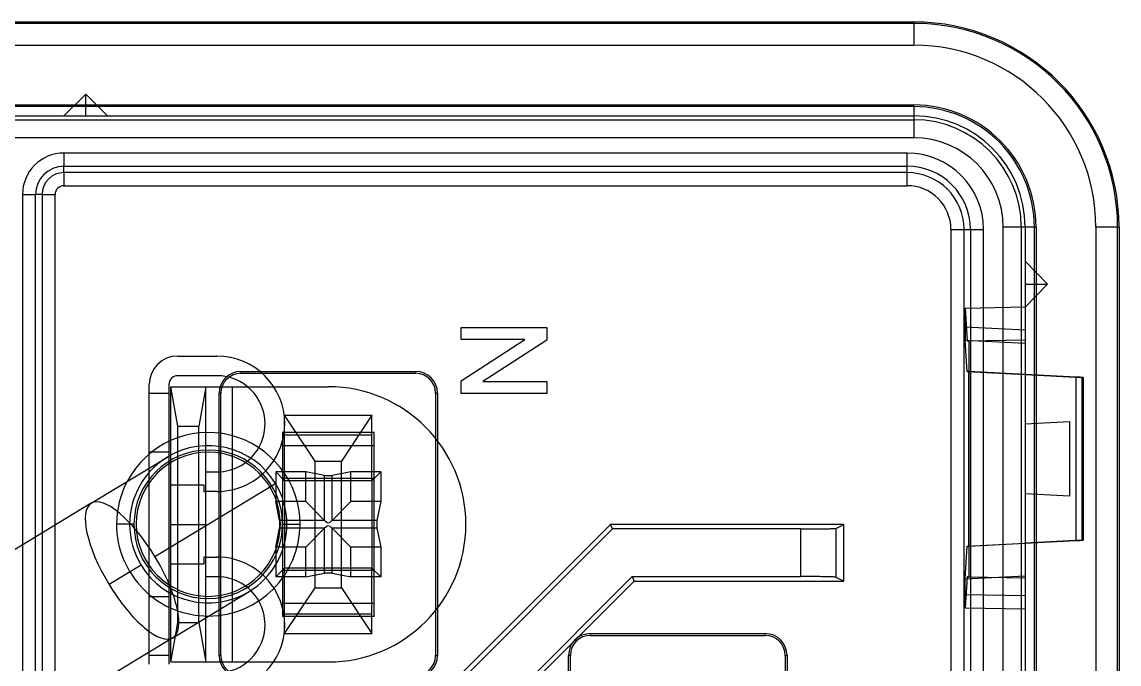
# Model space of a CAD drawing. Header units: millimetres. Extents: x -35.9 to 14.1, y -18 to 18.
# Drawn here: x -11.01 to 14.1, y 3.3 to 18 of the extents above; entities that cross this region are included whole.
import ezdxf

# ---------------------------------------------------------------- set-up
doc = ezdxf.new("R2010")
doc.units = ezdxf.units.MM
doc.layers.add('MAIN-1', color=7, linetype='Continuous')
doc.layers.add('MAIN-2', color=7, linetype='Continuous')

msp = doc.modelspace()

# ---------------------------------------------------------------- linework, layer by layer
at = {"layer": 'MAIN-1'}
for p, q in [((-31.2, 18), (9.4, 18)), ((-9.55, 16.35), (-10.05, 15.85)), ((-9.05, 15.85), (-9.55, 16.35)), ((-9.55, 15.855), (-9.55, 16.35)), ((-11.6, 15.85), (9.4, 15.85)), ((9.4, 15.85), (9.4, 15.35)), ((9.4, 15.35), (-11.6, 15.35)), ((11.45, -13.3), (11.45, 13.3)), ((11.95, 13.3), (11.45, 13.3)), ((11.95, 13.3), (11.95, -13.3)), ((14.1, 13.3), (14.1, -13.3)), ((12.462, 12), (11.95, 12.526)), ((11.95, 11.474), (12.462, 12)), ((11.955, 12), (12.462, 12)), ((-0.962, 11.006), (1, 11.006)), ((-0.962, 10.729), (-0.962, 11.006)), ((1, 11.006), (1, 10.713)), ((0.502, 10.729), (-0.962, 10.729)), ((-0.962, 9.789), (0.502, 10.729)), ((1, 10.713), (-0.464, 9.773)), ((-7.447, 10.352), (-6.547, 10.352)), ((-6.547, 9.902), (-7.447, 9.902)), ((13.11, 9.871), (11.95, 9.932)), ((11.95, 9.931), (13.25, 9.864)), ((13.123, 9.871), (13.11, 9.871)), ((13.136, 9.87), (13.123, 9.871)), ((13.149, 9.869), (13.136, 9.87)), ((13.163, 9.868), (13.149, 9.869)), ((13.176, 9.868), (13.163, 9.868)), ((13.189, 9.867), (13.176, 9.868)), ((13.201, 9.866), (13.189, 9.867)), ((13.213, 9.866), (13.201, 9.866)), ((13.225, 9.865), (13.213, 9.866)), ((13.235, 9.865), (13.225, 9.865)), ((13.245, 9.864), (13.235, 9.865)), ((13.253, 9.864), (13.245, 9.864)), ((13.25, 9.864), (13.255, 9.864)), ((13.25, 9.864), (13.25, 6.136)), ((13.26, 9.863), (13.253, 9.864)), ((13.255, 9.864), (13.259, 9.863)), ((13.259, 9.863), (13.263, 9.863)), ((13.266, 9.863), (13.26, 9.863)), ((13.263, 9.863), (13.266, 9.863)), ((13.266, 9.863), (13.269, 9.863)), ((13.271, 9.863), (13.266, 9.863)), ((13.269, 9.863), (13.272, 9.863)), ((13.274, 9.863), (13.271, 9.863)), ((13.272, 9.863), (13.274, 9.863)), ((13.274, 9.863), (13.276, 9.862)), ((13.276, 9.862), (13.274, 9.863)), ((13.276, 9.862), (13.276, 9.862)), ((13.276, 9.862), (13.277, 9.862)), ((13.277, 9.862), (13.276, 9.862)), ((13.277, 9.862), (13.277, 6.138)), ((-8.097, 9.502), (-8.097, 9.702)), ((-7.647, 9.702), (-7.647, 9.502)), ((-7.6, 9.65), (-6.8, 9.65)), ((-7.6, 8.421), (-7.6, 9.65)), ((-7.441, 8.75), (-7.6, 9.65)), ((-6.8, 9.65), (-6.959, 8.75)), ((-6.8, 9.65), (-6.2, 9.65)), ((-6.8, 8.602), (-6.8, 9.65)), ((-6.2, 9.65), (-5.845, 9.65)), ((-6.2, 9.65), (-6.2, 8.53)), ((-5.249, 9.65), (-4, 9.65)), ((-0.962, 9.496), (-0.962, 9.789)), ((-0.464, 9.773), (1, 9.773)), ((1, 9.773), (1, 9.496)), ((-8.097, 8.152), (-8.097, 9.502)), ((-8.097, 9.502), (-7.647, 9.502)), ((-7.647, 9.502), (-7.647, 8.4)), ((1, 9.496), (-0.962, 9.496)), ((11.95, 8.8), (12.962, 8.853)), ((12.962, 8.853), (12.962, 7.147)), ((-7.441, 8.75), (-6.959, 8.75)), ((-7.441, 8.484), (-7.441, 8.75)), ((-6.959, 8.592), (-6.959, 8.75)), ((-9.426, 6.982), (-7.68, 8.041)), ((-8.097, 8.111), (-8.097, 8.152)), ((-8.046, 8.152), (-8.097, 8.152)), ((-4.517, 7.7), (-5.022, 7.7)), ((-4.087, 7.615), (-4.517, 7.7)), ((-4.517, 7.02), (-4.517, 7.7)), ((-4.084, 7.614), (-4.087, 7.615)), ((-4.087, 6.589), (-4.087, 7.615)), ((-4.081, 7.614), (-4.084, 7.614)), ((-4.078, 7.613), (-4.081, 7.614)), ((-4.074, 7.613), (-4.078, 7.613)), ((-4.07, 7.612), (-4.074, 7.613)), ((-4.066, 7.612), (-4.07, 7.612)), ((-4.062, 7.612), (-4.066, 7.612)), ((-4.057, 7.611), (-4.062, 7.612)), ((-4.052, 7.611), (-4.057, 7.611)), ((-4.047, 7.61), (-4.052, 7.611)), ((-4.041, 7.61), (-4.047, 7.61)), ((-4.035, 7.61), (-4.041, 7.61)), ((-4.029, 7.61), (-4.035, 7.61)), ((-4.023, 7.609), (-4.029, 7.61)), ((-4.016, 7.609), (-4.023, 7.609)), ((-4.01, 7.609), (-4.016, 7.609)), ((-4.003, 7.609), (-4.01, 7.609)), ((-3.997, 7.609), (-4.003, 7.609)), ((-3.99, 7.609), (-3.997, 7.609)), ((-3.984, 7.609), (-3.99, 7.609)), ((-3.977, 7.609), (-3.984, 7.609)), ((-3.971, 7.61), (-3.977, 7.609)), ((-3.965, 7.61), (-3.971, 7.61)), ((-3.959, 7.61), (-3.965, 7.61)), ((-3.953, 7.61), (-3.959, 7.61)), ((-3.948, 7.611), (-3.953, 7.61)), ((-3.943, 7.611), (-3.948, 7.611)), ((-3.938, 7.612), (-3.943, 7.611)), ((-3.934, 7.612), (-3.938, 7.612)), ((-3.93, 7.612), (-3.934, 7.612)), ((-3.926, 7.613), (-3.93, 7.612)), ((-3.922, 7.613), (-3.926, 7.613)), ((-3.919, 7.614), (-3.922, 7.613)), ((-3.916, 7.614), (-3.919, 7.614)), ((-3.913, 7.615), (-3.916, 7.614)), ((-3.483, 7.7), (-3.913, 7.615)), ((-3.913, 6.589), (-3.913, 7.615)), ((-2.8, 7.7), (-3.483, 7.7)), ((-3.483, 7.02), (-3.483, 7.7)), ((-2.8, 7.7), (-2.8, 7.02)), ((-7.967, 5.762), (-5.208, 7.436)), ((12.962, 7.147), (11.95, 7.2)), ((-9.426, 6.982), (-24.729, -2.304)), ((-4.517, 7.02), (-4.711, 7.02)), ((-4.087, 6.589), (-4.517, 7.02)), ((-3.483, 7.02), (-3.913, 6.589)), ((-2.8, 7.02), (-3.483, 7.02)), ((-2.8, 7.02), (-2.886, 6.587)), ((-4.084, 6.587), (-4.648, 6.587)), ((-4.086, 6.589), (-4.087, 6.589)), ((-4.086, 6.588), (-4.086, 6.589)), ((-4.085, 6.588), (-4.086, 6.588)), ((-4.085, 6.587), (-4.085, 6.588)), ((-4.085, 6.588), (-4.085, 6.588)), ((-4.084, 6.587), (-4.085, 6.587)), ((-4.084, 6.587), (-4.084, 6.587)), ((-4.062, 6.567), (-4.084, 6.587)), ((-4.034, 6.545), (-4.062, 6.567)), ((-4, 6.529), (-4.034, 6.545)), ((-3.966, 6.544), (-4, 6.529)), ((-3.938, 6.567), (-3.966, 6.544)), ((-3.916, 6.587), (-3.938, 6.567)), ((-2.886, 6.587), (-3.916, 6.587)), ((-3.915, 6.587), (-3.916, 6.587)), ((-3.916, 6.587), (-3.916, 6.587)), ((-3.914, 6.588), (-3.915, 6.588)), ((-3.915, 6.588), (-3.915, 6.588)), ((-3.915, 6.588), (-3.915, 6.587)), ((-3.913, 6.589), (-3.914, 6.589)), ((-3.914, 6.589), (-3.914, 6.588)), ((-2.89, 6.543), (-2.891, 6.537)), ((-2.891, 6.537), (-2.891, 6.531)), ((-2.891, 6.531), (-2.891, 6.525)), ((-2.889, 6.558), (-2.89, 6.553)), ((-2.89, 6.553), (-2.89, 6.548)), ((-2.89, 6.548), (-2.89, 6.543)), ((-2.888, 6.567), (-2.889, 6.563)), ((-2.889, 6.563), (-2.889, 6.558)), ((-2.887, 6.578), (-2.888, 6.575)), ((-2.888, 6.575), (-2.888, 6.571)), ((-2.888, 6.571), (-2.888, 6.567)), ((-2.886, 6.584), (-2.887, 6.581)), ((-2.887, 6.581), (-2.887, 6.578)), ((-2.886, 6.587), (-2.886, 6.584)), ((-4.084, 6.413), (-4.649, 6.413)), ((-4.517, 5.98), (-4.087, 6.411)), ((-4.087, 6.411), (-4.086, 6.411)), ((-4.087, 5.385), (-4.087, 6.411)), ((-4.086, 6.411), (-4.086, 6.412)), ((-4.086, 6.412), (-4.085, 6.412)), ((-4.085, 6.412), (-4.085, 6.413)), ((-4.085, 6.413), (-4.084, 6.413)), ((-4.085, 6.412), (-4.085, 6.412)), ((-4.084, 6.413), (-4.062, 6.433)), ((-4.084, 6.413), (-4.084, 6.413)), ((-4.062, 6.433), (-4.034, 6.456)), ((-4.034, 6.456), (-4, 6.471)), ((-4, 6.471), (-3.966, 6.455)), ((-3.966, 6.455), (-3.938, 6.433)), ((-3.938, 6.433), (-3.916, 6.413)), ((-2.886, 6.413), (-3.916, 6.413)), ((-3.916, 6.413), (-3.916, 6.413)), ((-3.916, 6.413), (-3.915, 6.413)), ((-3.915, 6.413), (-3.915, 6.412)), ((-3.915, 6.412), (-3.915, 6.412)), ((-3.915, 6.412), (-3.914, 6.412)), ((-3.914, 6.412), (-3.914, 6.411)), ((-3.914, 6.411), (-3.913, 6.411)), ((-3.913, 5.385), (-3.913, 6.411)), ((-3.913, 6.411), (-3.483, 5.98)), ((-2.891, 6.525), (-2.891, 6.519)), ((-2.891, 6.519), (-2.891, 6.513)), ((-2.891, 6.513), (-2.891, 6.506)), ((-2.891, 6.506), (-2.891, 6.5)), ((-2.891, 6.5), (-2.891, 6.493)), ((-2.891, 6.493), (-2.891, 6.486)), ((-2.891, 6.486), (-2.891, 6.48)), ((-2.891, 6.48), (-2.891, 6.473)), ((-2.891, 6.473), (-2.891, 6.467)), ((-2.891, 6.467), (-2.891, 6.461)), ((-2.891, 6.461), (-2.89, 6.455)), ((-2.89, 6.455), (-2.89, 6.449)), ((-2.89, 6.449), (-2.889, 6.444)), ((-2.889, 6.444), (-2.889, 6.439)), ((-2.889, 6.439), (-2.889, 6.434)), ((-2.889, 6.434), (-2.888, 6.43)), ((-2.888, 6.43), (-2.888, 6.426)), ((-2.888, 6.426), (-2.887, 6.422)), ((-2.887, 6.422), (-2.887, 6.419)), ((-2.887, 6.419), (-2.886, 6.416)), ((-2.886, 6.416), (-2.886, 6.413)), ((-2.886, 6.413), (-2.8, 5.98)), ((2.462, 6.5), (-1.5, 2.538)), ((2.505, 6.395), (-1.395, 2.495)), ((7.8, 6.5), (2.462, 6.5)), ((2.505, 6.395), (2.462, 6.5)), ((6.818, 6.395), (2.505, 6.395)), ((6.818, 6.395), (6.859, 6.395)), ((6.818, 5.305), (6.818, 6.395)), ((6.859, 6.395), (6.902, 6.395)), ((6.902, 6.395), (6.945, 6.395)), ((6.945, 6.395), (6.988, 6.396)), ((6.988, 6.396), (7.031, 6.396)), ((7.031, 6.396), (7.074, 6.396)), ((7.074, 6.396), (7.117, 6.396)), ((7.117, 6.396), (7.16, 6.397)), ((7.16, 6.397), (7.202, 6.397)), ((7.202, 6.397), (7.242, 6.397)), ((7.242, 6.397), (7.282, 6.398)), ((7.282, 6.398), (7.32, 6.398)), ((7.32, 6.398), (7.356, 6.399)), ((7.356, 6.399), (7.391, 6.399)), ((7.391, 6.399), (7.423, 6.4)), ((7.423, 6.4), (7.453, 6.401)), ((7.453, 6.401), (7.481, 6.401)), ((7.481, 6.401), (7.506, 6.402)), ((7.506, 6.402), (7.529, 6.403)), ((7.529, 6.403), (7.549, 6.404)), ((7.549, 6.404), (7.566, 6.404)), ((7.566, 6.404), (7.581, 6.405)), ((7.581, 6.405), (7.593, 6.406)), ((7.593, 6.406), (7.603, 6.407)), ((7.603, 6.407), (7.61, 6.407)), ((7.61, 6.407), (7.615, 6.408)), ((7.615, 6.408), (7.617, 6.409)), ((7.617, 6.409), (7.8, 6.5)), ((7.617, 6.409), (7.617, 5.291)), ((7.8, 5.2), (7.8, 6.5)), ((13.25, 6.136), (11.95, 6.069)), ((11.95, 6.068), (13.11, 6.129)), ((13.11, 6.129), (13.123, 6.129)), ((13.123, 6.129), (13.136, 6.13)), ((13.136, 6.13), (13.149, 6.131)), ((13.149, 6.131), (13.163, 6.132)), ((13.163, 6.132), (13.176, 6.132)), ((13.176, 6.132), (13.189, 6.133)), ((13.189, 6.133), (13.201, 6.134)), ((13.201, 6.134), (13.213, 6.134)), ((13.213, 6.134), (13.225, 6.135)), ((13.225, 6.135), (13.235, 6.135)), ((13.235, 6.135), (13.245, 6.136)), ((13.245, 6.136), (13.253, 6.136)), ((13.255, 6.136), (13.25, 6.136)), ((13.253, 6.136), (13.26, 6.137)), ((13.259, 6.137), (13.255, 6.136)), ((13.263, 6.137), (13.259, 6.137)), ((13.26, 6.137), (13.266, 6.137)), ((13.266, 6.137), (13.263, 6.137)), ((13.269, 6.137), (13.266, 6.137)), ((13.266, 6.137), (13.271, 6.137)), ((13.272, 6.137), (13.269, 6.137)), ((13.271, 6.137), (13.274, 6.137)), ((13.274, 6.137), (13.272, 6.137)), ((13.276, 6.138), (13.274, 6.137)), ((13.274, 6.137), (13.276, 6.138)), ((13.277, 6.138), (13.276, 6.138)), ((13.276, 6.138), (13.276, 6.138)), ((13.276, 6.138), (13.277, 6.138)), ((-4.517, 5.98), (-4.713, 5.98)), ((-4.517, 5.3), (-4.517, 5.98)), ((-2.8, 5.98), (-3.483, 5.98)), ((-3.483, 5.3), (-3.483, 5.98)), ((-2.8, 5.98), (-2.8, 5.3)), ((-4.517, 5.3), (-5.025, 5.3)), ((-4.517, 5.3), (-4.087, 5.385)), ((-4.087, 5.385), (-4.084, 5.386)), ((-4.084, 5.386), (-4.081, 5.386)), ((-4.081, 5.386), (-4.078, 5.387)), ((-4.078, 5.387), (-4.074, 5.387)), ((-4.074, 5.387), (-4.07, 5.388)), ((-4.07, 5.388), (-4.066, 5.388)), ((-4.066, 5.388), (-4.062, 5.388)), ((-4.062, 5.388), (-4.057, 5.389)), ((-4.057, 5.389), (-4.052, 5.389)), ((-4.052, 5.389), (-4.047, 5.39)), ((-4.047, 5.39), (-4.041, 5.39)), ((-4.041, 5.39), (-4.035, 5.39)), ((-4.035, 5.39), (-4.029, 5.39)), ((-4.029, 5.39), (-4.023, 5.391)), ((-4.023, 5.391), (-4.016, 5.391)), ((-4.016, 5.391), (-4.01, 5.391)), ((-4.01, 5.391), (-4.003, 5.391)), ((-4.003, 5.391), (-3.997, 5.391)), ((-3.997, 5.391), (-3.99, 5.391)), ((-3.99, 5.391), (-3.984, 5.391)), ((-3.984, 5.391), (-3.977, 5.391)), ((-3.977, 5.391), (-3.971, 5.39)), ((-3.971, 5.39), (-3.965, 5.39)), ((-3.965, 5.39), (-3.959, 5.39)), ((-3.959, 5.39), (-3.953, 5.39)), ((-3.953, 5.39), (-3.948, 5.389)), ((-3.948, 5.389), (-3.943, 5.389)), ((-3.943, 5.389), (-3.938, 5.388)), ((-3.938, 5.388), (-3.934, 5.388)), ((-3.934, 5.388), (-3.93, 5.388)), ((-3.93, 5.388), (-3.926, 5.387)), ((-3.926, 5.387), (-3.922, 5.387)), ((-3.922, 5.387), (-3.919, 5.386)), ((-3.919, 5.386), (-3.916, 5.386)), ((-3.916, 5.386), (-3.913, 5.385)), ((-3.913, 5.385), (-3.483, 5.3)), ((-2.8, 5.3), (-3.483, 5.3)), ((-0.305, 2.043), (2.957, 5.305)), ((2.957, 5.305), (6.818, 5.305)), ((2.957, 5.305), (3, 5.2)), ((6.859, 5.305), (6.818, 5.305)), ((6.902, 5.305), (6.859, 5.305)), ((6.945, 5.305), (6.902, 5.305)), ((6.988, 5.304), (6.945, 5.305)), ((7.031, 5.304), (6.988, 5.304)), ((7.074, 5.304), (7.031, 5.304)), ((7.117, 5.304), (7.074, 5.304)), ((7.16, 5.303), (7.117, 5.304)), ((7.202, 5.303), (7.16, 5.303)), ((7.242, 5.303), (7.202, 5.303)), ((7.282, 5.302), (7.242, 5.303)), ((7.32, 5.302), (7.282, 5.302)), ((7.356, 5.301), (7.32, 5.302)), ((7.391, 5.301), (7.356, 5.301)), ((7.423, 5.3), (7.391, 5.301)), ((7.453, 5.299), (7.423, 5.3)), ((7.481, 5.299), (7.453, 5.299)), ((7.506, 5.298), (7.481, 5.299)), ((7.529, 5.297), (7.506, 5.298)), ((7.549, 5.296), (7.529, 5.297)), ((7.566, 5.296), (7.549, 5.296)), ((7.581, 5.295), (7.566, 5.296)), ((7.593, 5.294), (7.581, 5.295)), ((7.603, 5.293), (7.593, 5.294)), ((7.61, 5.293), (7.603, 5.293)), ((7.615, 5.292), (7.61, 5.293)), ((7.617, 5.291), (7.615, 5.292)), ((7.617, 5.291), (7.8, 5.2)), ((-0.2, 2), (3, 5.2)), ((3, 5.2), (7.8, 5.2)), ((-7.558, 3.904), (-5.813, 4.964)), ((-6.8, 3.35), (-6.8, 4.365)), ((-6.2, 4.475), (-6.2, 3.35)), ((-6.989, 4.25), (-6.959, 4.25)), ((-6.959, 4.25), (-6.959, 4.268)), ((-6.959, 4.25), (-6.8, 3.35)), ((-7.558, 3.904), (-22.861, -5.382)), ((-7.647, 3.851), (-7.647, 3.502)), ((-7.6, 3.35), (-7.496, 3.943)), ((-7.6, 3.35), (-7.6, 3.879)), ((-8.097, 3.502), (-8.097, 3.578)), ((-8.097, 3.302), (-8.097, 3.502)), ((-7.647, 3.502), (-8.097, 3.502)), ((-7.647, 3.502), (-7.647, 3.302)), ((-7.6, 3.35), (-6.8, 3.35)), ((-6.8, 3.35), (-6.2, 3.35)), ((-6.2, 3.35), (-5.851, 3.35)), ((-5.252, 3.35), (-4, 3.35))]:
    msp.add_line(p, q, dxfattribs=at)
for centre, radius, start, end in [((9.4, 13.3), 4.7, 0, 90), ((9.4, 13.3), 2.55, 0, 90), ((9.4, 13.3), 2.05, 0, 90), ((-7.447, 9.702), 0.65, 90, 180), ((-6.547, 8.802), 1.55, 0, 90), ((-7.447, 9.702), 0.2, 90, 180), ((-6.547, 8.802), 1.1, 0, 90), ((-4, 6.5), 3.15, 0, 90), ((-6.547, 8.802), 1.1, 330.2355, 0), ((-6.547, 8.802), 1.55, 327.3694, 0), ((-6.747, 6.502), 2.1, 0, 152.2543), ((-6.747, 6.502), 1.8, 31.25, 121.22), ((-6.747, 6.502), 1.8, 0, 31.25), ((-6.747, 6.502), 2.1, 270.2458, 0), ((-6.747, 6.502), 1.8, 301.22, 0), ((-4, 6.5), 3.15, 270, 0), ((-6.547, 4.202), 1.55, 0, 32.6306), ((-6.547, 4.202), 1.1, 0, 29.7644), ((-6.547, 4.202), 1.1, 270, 0), ((-6.547, 4.202), 1.55, 270, 0)]:
    msp.add_arc(centre, radius, start, end, dxfattribs=at)
for start_param, end_param in [(-1.570796, 0), (-3.141593, -1.570796)]:
    msp.add_ellipse((-8.492, 5.443), major_axis=(-0.934, 1.539), ratio=0.341321, start_param=start_param, end_param=end_param, dxfattribs=at)
at = {"layer": 'MAIN-2'}
for p, q in [((9.4, 17.968), (-31.2, 17.968)), ((9.4, 17.968), (9.4, 18)), ((9.4, 17.968), (9.4, 17.469)), ((-31.2, 17.469), (9.4, 17.469)), ((-31.2, 16.1), (9.4, 16.1)), ((9.4, 16.062), (9.4, 16.1)), ((9.4, 16.062), (-31.2, 16.062)), ((9.4, 16.062), (9.4, 15.762)), ((9.4, 15.85), (9.4, 15.85)), ((-31.2, 15.762), (9.4, 15.762)), ((9.4, 15.35), (9.4, 15.35)), ((9.25, 14.999), (-10.05, 14.999)), ((-10.05, 14.999), (-10.05, 14.699)), ((9.25, 14.699), (9.25, 14.999)), ((-10.05, 14.552), (-10.05, 14.699)), ((-10.05, 14.699), (9.25, 14.699)), ((9.25, 14.552), (9.25, 14.699)), ((9.25, 14.552), (-10.05, 14.552)), ((-10.05, 14.552), (-10.05, 14.252)), ((9.25, 14.252), (9.25, 14.552)), ((-10.05, 14.252), (9.25, 14.252)), ((-10.999, 14.05), (-10.999, -14.05)), ((-10.999, 14.05), (-10.699, 14.05)), ((-10.699, -14.05), (-10.699, 14.05)), ((-10.552, 14.05), (-10.699, 14.05)), ((-10.552, 14.05), (-10.252, 14.05)), ((-10.552, 14.05), (-10.552, -14.05)), ((-10.252, -14.05), (-10.252, 14.05)), ((10.252, 13.25), (10.252, -13.25)), ((10.252, 13.25), (10.552, 13.25)), ((10.552, -13.25), (10.552, 13.25)), ((10.552, 13.25), (10.699, 13.25)), ((10.699, 13.25), (10.699, -13.25)), ((10.699, 13.25), (10.999, 13.25)), ((10.999, -13.25), (10.999, 13.25)), ((11.45, 13.3), (11.45, 13.3)), ((11.862, 13.3), (11.862, -13.3)), ((12.162, 13.3), (11.862, 13.3)), ((11.95, 13.3), (11.95, 13.3)), ((12.162, -13.3), (12.162, 13.3)), ((12.162, 13.3), (12.2, 13.3)), ((12.2, 13.3), (12.2, -13.3)), ((13.569, 13.3), (13.569, -13.3)), ((14.068, 13.3), (13.569, 13.3)), ((14.068, -13.3), (14.068, 13.3)), ((14.068, 13.3), (14.1, 13.3)), ((10.574, 11.45), (11.95, 11.477)), ((10.574, 11.45), (10.621, 10.7)), ((10.574, 11.015), (10.574, 11.45)), ((-0.962, 11.006), (-0.962, 11.006)), ((1, 11.006), (1, 11.006)), ((10.574, 11.015), (10.574, 10.994)), ((11.95, 10.945), (10.574, 11.015)), ((10.574, 10.994), (10.574, 10.972)), ((10.574, 10.972), (10.574, 10.95)), ((10.574, 10.95), (10.574, 10.929)), ((10.574, 10.929), (10.574, 10.907)), ((10.574, 10.907), (10.574, 10.885)), ((10.574, 10.885), (10.574, 10.865)), ((10.574, 10.865), (10.574, 10.845)), ((10.574, 10.845), (10.574, 10.825)), ((10.574, 10.825), (10.574, 10.808)), ((10.574, 10.808), (10.574, 10.791)), ((-0.962, 10.729), (-0.962, 10.729)), ((0.502, 10.729), (0.502, 10.729)), ((1, 10.713), (1, 10.713)), ((10.574, 10.791), (10.574, 10.776)), ((10.574, 10.776), (10.575, 10.762)), ((10.575, 10.762), (10.575, 10.751)), ((10.575, 10.751), (10.575, 10.74)), ((10.575, 10.74), (10.575, 10.732)), ((10.575, 10.732), (10.575, 10.726)), ((10.575, 10.726), (10.575, 10.721)), ((10.575, 10.721), (10.576, 10.717)), ((10.576, 10.717), (11.95, 10.648)), ((10.621, 10), (10.576, 10.717)), ((10.621, 10.7), (11.95, 10.723)), ((10.621, 10.7), (10.662, 10.7)), ((10.662, 10.7), (11.95, 10.722)), ((10.662, 10.7), (10.662, 5.3)), ((-7.447, 10.352), (-7.447, 10.352)), ((-6.547, 10.352), (-6.547, 10.352)), ((-7.447, 9.902), (-7.447, 9.902)), ((-6.547, 9.902), (-6.547, 9.902)), ((-6, 10), (-2, 10)), ((-6, 9.958), (-6, 10)), ((-6, 9.958), (-2, 9.958)), ((-2, 9.958), (-2, 10)), ((10.657, 10), (10.621, 10)), ((10.621, 10), (11.95, 9.93)), ((11.95, 9.932), (10.657, 10)), ((10.657, 10), (10.657, 6)), ((13.11, 9.871), (13.11, 6.129)), ((-8.097, 9.702), (-8.097, 9.702)), ((-7.647, 9.702), (-7.647, 9.702)), ((-7.6, 9.65), (-7.6, 9.65)), ((-6.8, 9.65), (-6.8, 9.65)), ((-6.2, 9.65), (-6.2, 3.35)), ((-5.845, 9.65), (-5.249, 9.65)), ((-4, 9.65), (-4, 9.65)), ((-0.962, 9.789), (-0.962, 9.789)), ((-0.464, 9.773), (-0.464, 9.773)), ((1, 9.773), (1, 9.773)), ((-8.097, 9.502), (-8.097, 9.502)), ((-7.647, 9.502), (-7.647, 9.502)), ((-6.5, 3.5), (-6.5, 9.5)), ((-6.458, 9.5), (-6.5, 9.5)), ((-6.458, 3.5), (-6.458, 9.5)), ((-1.542, 9.5), (-1.5, 9.5)), ((-1.542, 9.5), (-1.542, 3.5)), ((-1.5, 9.5), (-1.5, 3.5)), ((-0.962, 9.496), (-0.962, 9.496)), ((1, 9.496), (1, 9.496)), ((-5.447, 8.802), (-5.447, 8.802)), ((-5, 9), (-3, 9)), ((-5, 8.6), (-5, 9)), ((-5, 9), (-5, 9)), ((-4.3, 7.95), (-5, 9)), ((-4.997, 8.802), (-4.997, 8.802)), ((-3, 9), (-3.7, 7.95)), ((-3, 8.6), (-3, 9)), ((-3, 9), (-3, 9)), ((11.95, 8.8), (11.95, 8.8)), ((-6.959, 4.268), (-6.959, 8.592)), ((-6.8, 4.365), (-6.8, 8.602)), ((-5, 8.6), (-5.05, 8.6)), ((-5.05, 8.6), (-5.05, 8.3)), ((-5, 8.55), (-5, 8.6)), ((-3, 8.6), (-5, 8.6)), ((-5, 8.3), (-5, 8.55)), ((-5, 8.55), (-3, 8.55)), ((-2.95, 8.6), (-3, 8.6)), ((-3, 8.55), (-3, 8.6)), ((-3, 8.3), (-3, 8.55)), ((-2.95, 8.3), (-2.95, 8.6)), ((-7.647, 8.4), (-7.647, 8.152)), ((-7.6, 3.879), (-7.6, 8.421)), ((-7.441, 4.25), (-7.441, 8.484)), ((-6.2, 8.53), (-6.2, 4.475)), ((-5.05, 8.3), (-5.05, 8.3)), ((-2.95, 8.3), (-5.05, 8.3)), ((-5.05, 8.3), (-5.05, 7.55)), ((-5.05, 8.3), (-5.05, 8.3)), ((-5, 7.5), (-5, 8.3)), ((-5, 8.3), (-5, 8.3)), ((-3, 7.5), (-3, 8.3)), ((-3, 8.3), (-3, 8.3)), ((-2.95, 8.3), (-2.95, 8.3)), ((-2.95, 7.55), (-2.95, 8.3)), ((-2.95, 8.3), (-2.95, 8.3)), ((-8.097, 7.451), (-8.097, 8.111)), ((-7.647, 8.152), (-8.046, 8.152)), ((-7.647, 8.152), (-7.647, 7.885)), ((-7.647, 7.885), (-7.647, 5.12)), ((-4.3, 7.95), (-3.7, 7.95)), ((-4.3, 5.05), (-4.3, 7.95)), ((-3.7, 5.05), (-3.7, 7.95)), ((-6.8, 7.702), (-6.8, 7.702)), ((-6.8, 7.702), (-6.547, 7.702)), ((-6.547, 7.702), (-6.547, 7.702)), ((-5.2, 7.7), (-5, 7.5)), ((-5.2, 7.7), (-5.2, 7.02)), ((-5.022, 7.7), (-5.2, 7.7)), ((-5.05, 7.55), (-5.05, 5.45)), ((-2.95, 7.55), (-5.05, 7.55)), ((-5.05, 7.55), (-5.05, 7.55)), ((-3, 7.5), (-2.8, 7.7)), ((-2.95, 5.45), (-2.95, 7.55)), ((-2.95, 7.55), (-2.95, 7.55)), ((-8.097, 5.554), (-8.097, 7.451)), ((-6.847, 7.4), (-7.6, 7.4)), ((-6.847, 7.4), (-6.847, 7.252)), ((-5, 7.5), (-5, 5.5)), ((-5, 7.5), (-5, 7.5)), ((-3, 7.5), (-5, 7.5)), ((-3, 7.5), (-3, 7.5)), ((-3, 7.5), (-3, 5.5)), ((-6.847, 7.252), (-6.8, 7.252)), ((-6.847, 7.252), (-6.847, 7.252)), ((-6.8, 7.252), (-6.8, 7.252)), ((-6.8, 7.252), (-6.8, 7.252)), ((-6.547, 7.252), (-6.8, 7.252)), ((-6.547, 7.252), (-6.547, 7.252)), ((11.95, 7.2), (11.95, 7.2)), ((-5.114, 6.587), (-5.2, 7.02)), ((-4.711, 7.02), (-5.2, 7.02)), ((-5.114, 6.584), (-5.114, 6.587)), ((-4.648, 6.587), (-5.114, 6.587)), ((-5.113, 6.581), (-5.114, 6.584)), ((-5.113, 6.578), (-5.113, 6.581)), ((-5.112, 6.575), (-5.113, 6.578)), ((-5.112, 6.571), (-5.112, 6.575)), ((-5.112, 6.567), (-5.112, 6.571)), ((-5.111, 6.563), (-5.112, 6.567)), ((-5.111, 6.558), (-5.111, 6.563)), ((-5.11, 6.553), (-5.111, 6.558)), ((-5.11, 6.548), (-5.11, 6.553)), ((-5.11, 6.543), (-5.11, 6.548)), ((-5.109, 6.537), (-5.11, 6.543)), ((-5.109, 6.531), (-5.109, 6.537)), ((-5.109, 6.525), (-5.109, 6.531)), ((-8.447, 6.502), (-8.847, 6.502)), ((-8.847, 6.502), (-8.847, 6.502)), ((-8.547, 6.502), (-8.547, 6.502)), ((-8.397, 6.502), (-8.397, 6.502)), ((-7.6, 6.5), (-6.8, 6.5)), ((-7.6, 6.5), (-6.8, 6.5)), ((-5.2, 5.98), (-5.114, 6.413)), ((-5.114, 6.416), (-5.113, 6.419)), ((-5.114, 6.413), (-5.114, 6.416)), ((-4.649, 6.413), (-5.114, 6.413)), ((-5.113, 6.422), (-5.112, 6.426)), ((-5.113, 6.419), (-5.113, 6.422)), ((-5.112, 6.43), (-5.111, 6.434)), ((-5.112, 6.426), (-5.112, 6.43)), ((-5.111, 6.444), (-5.11, 6.449)), ((-5.111, 6.439), (-5.111, 6.444)), ((-5.111, 6.434), (-5.111, 6.439)), ((-5.11, 6.455), (-5.109, 6.461)), ((-5.11, 6.449), (-5.11, 6.455)), ((-5.109, 6.519), (-5.109, 6.525)), ((-5.109, 6.513), (-5.109, 6.519)), ((-5.109, 6.506), (-5.109, 6.513)), ((-5.109, 6.5), (-5.109, 6.506)), ((-5.109, 6.493), (-5.109, 6.5)), ((-5.109, 6.486), (-5.109, 6.493)), ((-5.109, 6.48), (-5.109, 6.486)), ((-5.109, 6.473), (-5.109, 6.48)), ((-5.109, 6.467), (-5.109, 6.473)), ((-5.109, 6.461), (-5.109, 6.467)), ((-5.097, 6.502), (-5.097, 6.502)), ((-5.047, 6.502), (-4.647, 6.502)), ((-4.947, 6.502), (-4.947, 6.502)), ((-4.647, 6.502), (-4.647, 6.502)), ((-0.85, 6.5), (-0.85, 6.5)), ((10.621, 6), (11.95, 6.07)), ((10.657, 6), (11.95, 6.068)), ((-5.2, 5.98), (-5.2, 5.3)), ((-4.713, 5.98), (-5.2, 5.98)), ((10.574, 5.25), (10.621, 6)), ((10.621, 6), (10.657, 6)), ((-8.285, 5.569), (-9.018, 5.124)), ((-8.097, 4.852), (-8.097, 5.554)), ((-7.6, 5.6), (-6.847, 5.6)), ((-6.8, 5.752), (-6.847, 5.752)), ((-6.847, 5.752), (-6.847, 5.6)), ((-6.847, 5.752), (-6.847, 5.752)), ((-6.8, 5.752), (-6.8, 5.752)), ((-6.8, 5.752), (-6.8, 5.752)), ((-6.8, 5.752), (-6.547, 5.752)), ((-6.547, 5.752), (-6.547, 5.752)), ((-6.8, 5.302), (-6.8, 5.302)), ((-6.547, 5.302), (-6.8, 5.302)), ((-6.547, 5.302), (-6.547, 5.302)), ((-5, 5.5), (-5.2, 5.3)), ((-5.025, 5.3), (-5.2, 5.3)), ((-5.05, 5.45), (-5.05, 4.7)), ((-5.05, 5.45), (-2.95, 5.45)), ((-5.05, 5.45), (-5.05, 5.45)), ((-5, 5.5), (-5, 5.5)), ((-3, 5.5), (-5, 5.5)), ((-5, 4.7), (-5, 5.5)), ((-3, 5.5), (-3, 5.5)), ((-2.8, 5.3), (-3, 5.5)), ((-3, 4.7), (-3, 5.5)), ((-2.95, 4.7), (-2.95, 5.45)), ((-2.95, 5.45), (-2.95, 5.45)), ((10.574, 5.25), (11.95, 5.32)), ((10.621, 5.3), (10.576, 4.592)), ((10.662, 5.3), (10.621, 5.3)), ((10.621, 5.3), (11.95, 5.277)), ((10.662, 5.3), (11.95, 5.278)), ((-7.647, 5.12), (-7.647, 4.852)), ((-5, 4), (-4.3, 5.05)), ((-4.3, 5.05), (-3.7, 5.05)), ((-3.7, 5.05), (-3, 4)), ((10.574, 4.89), (10.574, 5.25)), ((-8.097, 3.578), (-8.097, 4.852)), ((-8.097, 4.852), (-7.647, 4.852)), ((-7.647, 4.852), (-7.647, 3.851)), ((-5.814, 4.963), (-5.814, 4.963)), ((11.95, 4.863), (10.574, 4.89)), ((10.574, 4.89), (10.574, 4.877)), ((10.574, 4.877), (10.574, 4.863)), ((10.574, 4.863), (10.574, 4.85)), ((10.574, 4.85), (10.574, 4.836)), ((10.574, 4.836), (10.574, 4.822)), ((10.574, 4.822), (10.574, 4.809)), ((10.574, 4.809), (10.574, 4.795)), ((10.574, 4.795), (10.574, 4.781)), ((10.574, 4.781), (10.574, 4.767)), ((-5.05, 4.7), (-5.05, 4.7)), ((-5.05, 4.7), (-2.95, 4.7)), ((-5.05, 4.7), (-5.05, 4.4)), ((-5.05, 4.7), (-5.05, 4.7)), ((-5, 4.7), (-5, 4.7)), ((-5, 4.45), (-5, 4.7)), ((-3, 4.7), (-3, 4.7)), ((-3, 4.45), (-3, 4.7)), ((-2.95, 4.7), (-2.95, 4.7)), ((-2.95, 4.4), (-2.95, 4.7)), ((-2.95, 4.7), (-2.95, 4.7)), ((10.574, 4.767), (10.574, 4.754)), ((10.574, 4.754), (10.574, 4.741)), ((10.574, 4.741), (10.574, 4.728)), ((10.574, 4.728), (10.574, 4.715)), ((10.574, 4.715), (10.574, 4.703)), ((10.574, 4.703), (10.574, 4.691)), ((10.574, 4.691), (10.574, 4.679)), ((10.574, 4.679), (10.574, 4.668)), ((10.574, 4.668), (10.574, 4.658)), ((10.574, 4.658), (10.575, 4.649)), ((10.575, 4.649), (10.575, 4.64)), ((10.575, 4.64), (10.575, 4.631)), ((10.575, 4.631), (10.575, 4.624)), ((10.575, 4.624), (10.575, 4.617)), ((10.575, 4.617), (10.575, 4.611)), ((10.575, 4.611), (10.575, 4.606)), ((10.575, 4.606), (10.575, 4.602)), ((10.575, 4.602), (10.575, 4.598)), ((10.575, 4.598), (10.575, 4.595)), ((10.575, 4.595), (10.576, 4.593)), ((10.576, 4.593), (10.576, 4.591)), ((10.576, 4.592), (11.95, 4.565)), ((10.576, 4.591), (10.576, 4.592)), ((10.576, 4.591), (10.576, 4.59)), ((10.576, 4.59), (10.576, 4.591)), ((10.576, 4.591), (10.576, 4.591)), ((10.576, 4.59), (10.576, 4.59)), ((10.576, 4.59), (10.576, 4.59)), ((10.576, 4.59), (10.576, 4.59)), ((10.576, 4.59), (10.576, 4.59)), ((10.576, 4.59), (11.95, 4.563)), ((-5.05, 4.4), (-5, 4.4)), ((-5, 4.4), (-5, 4.45)), ((-5, 4.45), (-3, 4.45)), ((-5, 4), (-5, 4.4)), ((-5, 4.4), (-3, 4.4)), ((-3, 4.4), (-3, 4.45)), ((-3, 4), (-3, 4.4)), ((-3, 4.4), (-2.95, 4.4)), ((-7.496, 3.943), (-7.441, 4.25)), ((-7.441, 4.25), (-6.989, 4.25)), ((-5.447, 4.202), (-5.447, 4.202)), ((-4.997, 4.202), (-4.997, 4.202)), ((-5, 4), (-3, 4)), ((-5, 4), (-5, 4)), ((-3, 4), (-3, 4)), ((2, 4), (6, 4)), ((2, 3.958), (2, 4)), ((2, 3.958), (6, 3.958)), ((6, 3.958), (6, 4)), ((-8.097, 3.502), (-8.097, 3.502)), ((-8.097, 3.302), (-8.097, 3.302)), ((-7.647, 3.502), (-7.647, 3.502)), ((-7.647, 3.302), (-7.647, 3.302)), ((-7.6, 3.35), (-7.6, 3.35)), ((-6.8, 3.35), (-6.8, 3.35)), ((-6.458, 3.5), (-6.5, 3.5)), ((-5.851, 3.35), (-5.252, 3.35)), ((-4, 3.35), (-4, 3.35)), ((-1.542, 3.5), (-1.5, 3.5)), ((1.5, -3.5), (1.5, 3.5)), ((1.542, 3.5), (1.5, 3.5)), ((1.542, -3.5), (1.542, 3.5)), ((6.458, 3.5), (6.5, 3.5)), ((6.458, 3.5), (6.458, -3.5)), ((6.5, 3.5), (6.5, -3.5))]:
    msp.add_line(p, q, dxfattribs=at)
for centre, radius, start, end in [((9.4, 13.3), 4.668, 0, 90), ((9.4, 13.3), 4.169, 0, 90), ((9.4, 13.3), 2.8, 0, 90), ((9.4, 13.3), 2.762, 0, 90), ((9.4, 13.3), 2.462, 0, 90), ((-10.05, 14.05), 0.949, 90, 180), ((9.25, 13.25), 1.749, 0, 90), ((-10.05, 14.05), 0.649, 90, 180), ((9.25, 13.25), 1.449, 0, 90), ((-10.05, 14.05), 0.502, 90, 180), ((9.25, 13.25), 1.302, 0, 90), ((-10.05, 14.05), 0.202, 90, 180), ((9.25, 13.25), 1.002, 0, 90), ((-6, 9.5), 0.5, 90, 180), ((-6, 9.5), 0.458, 90, 180), ((-2, 9.5), 0.5, 0, 90), ((-2, 9.5), 0.458, 0, 90), ((-6.747, 6.502), 1.8, 121.22, 180), ((-6.747, 6.502), 1.7, 0, 180), ((-6.747, 6.502), 1.65, 0, 180), ((-6.547, 8.802), 1.1, 270, 330.2355), ((-6.547, 8.802), 1.55, 270, 327.3694), ((-6.747, 6.502), 2.1, 152.2543, 180), ((-6.747, 6.502), 2.1, 180, 270.2458), ((-6.747, 6.502), 1.8, 180, 211.25), ((-6.747, 6.502), 1.7, 180, 0), ((-6.747, 6.502), 1.65, 180, 0), ((-6.747, 6.502), 1.8, 211.25, 301.22), ((-6.547, 4.202), 1.55, 32.6306, 90), ((-6.547, 4.202), 1.1, 29.7644, 90), ((2, 3.5), 0.5, 90, 180), ((2, 3.5), 0.458, 90, 180), ((6, 3.5), 0.5, 0, 90), ((6, 3.5), 0.458, 0, 90), ((-6, 3.5), 0.5, 180, 270), ((-6, 3.5), 0.458, 180, 270), ((-2, 3.5), 0.5, 270, 0), ((-2, 3.5), 0.458, 270, 0)]:
    msp.add_arc(centre, radius, start, end, dxfattribs=at)
for start_param, end_param in [(0, 1.570796), (1.570796, 3.141593)]:
    msp.add_ellipse((-8.492, 5.443), major_axis=(-0.934, 1.539), ratio=0.341321, start_param=start_param, end_param=end_param, dxfattribs=at)

doc.saveas('drawing.dxf')
